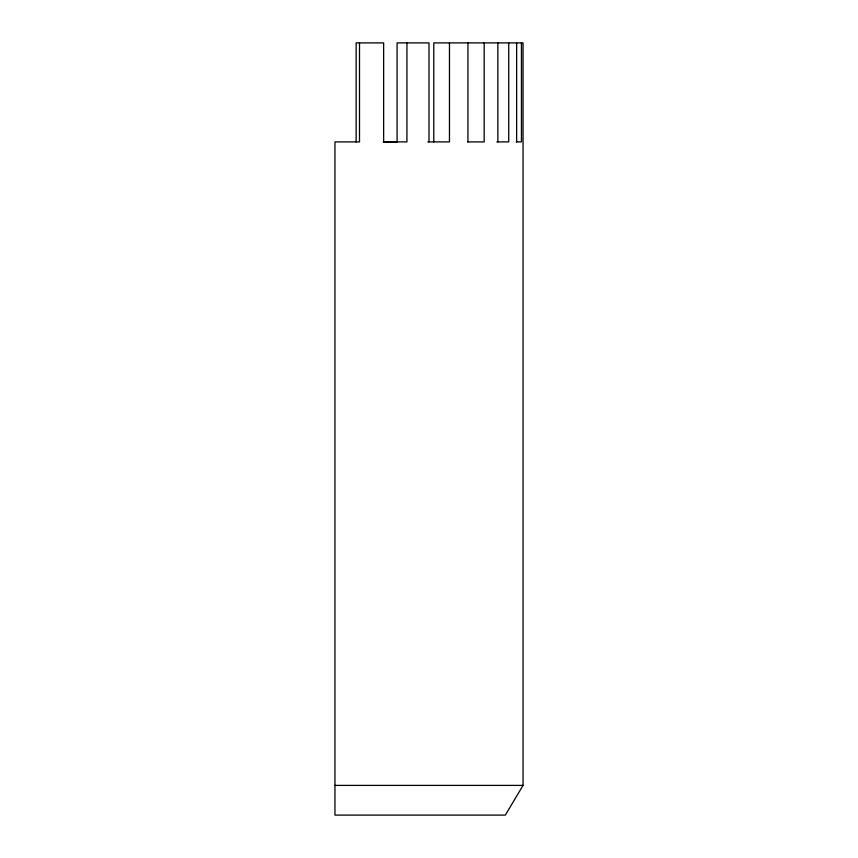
<?xml version="1.0" encoding="UTF-8"?>
<svg xmlns="http://www.w3.org/2000/svg" width="858" height="858" viewBox="0 0 858 858"><rect width="100%" height="100%" fill="white"/><g stroke="black" fill="none" stroke-linecap="round" stroke-linejoin="round"><path stroke-width="1.29" d="M433.783 141.902L433.783 42.9L523.048 42.9L523.048 785.402L505.33 815.1L334.952 815.1L334.952 141.902L359.502 141.902L359.502 42.9M427.917 141.902L449.463 141.902L449.463 42.9M467.589 141.902L484.18 141.902L484.18 42.9M496.846 141.902L508.73 141.902L508.73 42.9M516.334 141.902L521.439 141.902L521.439 42.9M334.952 785.402L523.048 785.402M516.645 42.9L516.645 141.902M497.854 42.9L497.854 141.902M467.953 42.9L467.953 141.902M429 141.902L429 42.9L397.082 42.9L397.082 141.902L383.258 141.87L406.928 141.902L406.928 42.9M383.633 141.902L383.633 42.9L356.145 42.9L356.145 141.902"/></g></svg>
